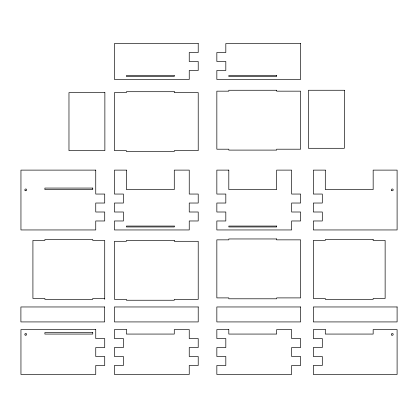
<?xml version="1.0" encoding="UTF-8"?>
<svg xmlns="http://www.w3.org/2000/svg" width="418" height="418" viewBox="0 0 418 418"><rect width="100%" height="100%" fill="white"/><g stroke="black" fill="none" stroke-linecap="round" stroke-linejoin="round"><path stroke-width="0.63" d="M104.719 298.468L92.754 298.468L92.754 299.361L44.883 299.361L44.883 298.468L32.917 298.468L32.917 240.423L44.883 240.423L44.883 239.524L92.754 239.524L92.754 240.423L104.719 240.423L104.719 299.361M198.216 43.54L114.443 43.54L114.443 79.446L189.239 79.446L189.239 70.47L198.216 70.47L198.216 61.493L189.239 61.493L189.239 52.516L198.216 52.516L198.216 43.54M300.615 43.54L225.819 43.54L225.819 52.516L216.843 52.516L216.843 61.493L225.819 61.493L225.819 70.47L216.843 70.47L216.843 79.446L300.615 79.446L300.615 43.54M174.28 75.553L126.414 75.553L126.414 76.452L174.28 76.452L174.28 75.553M276.679 75.553L228.808 75.553L228.808 76.452L276.679 76.452L276.679 75.553M276.679 90.262L228.808 90.262L228.808 91.161L216.843 91.161L216.843 149.2L228.808 149.2L228.808 150.099L276.679 150.099L276.679 149.2L300.615 149.2L300.615 91.161L276.679 91.161L276.679 90.262M344.348 90.262L308.447 90.262L308.447 148.301L344.348 148.301L344.348 90.262M174.28 91.704L126.414 91.704L126.414 92.603L114.443 92.603L114.443 150.642L126.414 150.642L126.414 151.541L174.28 151.541L174.28 150.642L198.216 150.642L198.216 92.603L174.28 92.603L174.28 91.704M104.871 92.603L68.97 92.603L68.97 150.642L104.871 150.642L104.871 92.603M95.748 170.116L20.952 170.116L20.952 229.952L95.748 229.952L95.748 220.976L104.719 220.976L104.719 212.004L95.748 212.004L95.748 203.028L104.719 203.028L104.719 194.051L95.748 194.051L95.748 170.116M126.414 170.116L114.443 170.116L114.443 194.051L123.42 194.051L123.42 203.028L114.443 203.028L114.443 212.004L123.42 212.004L123.42 220.976L114.443 220.976L114.443 229.952L189.239 229.952L189.239 220.976L198.216 220.976L198.216 212.004L189.239 212.004L189.239 203.028L198.216 203.028L198.216 194.051L189.239 194.051L189.239 170.116L174.28 170.116L174.28 189.563L126.414 189.563L126.414 170.116M228.808 170.116L216.843 170.116L216.843 194.051L225.819 194.051L225.819 203.028L216.843 203.028L216.843 212.004L225.819 212.004L225.819 220.976L216.843 220.976L216.843 229.952L291.639 229.952L291.639 220.976L300.615 220.976L300.615 212.004L291.639 212.004L291.639 203.028L300.615 203.028L300.615 194.051L291.639 194.051L291.639 170.116L276.679 170.116L276.679 189.563L228.808 189.563L228.808 170.116M325.298 170.116L313.328 170.116L313.328 194.051L322.304 194.051L322.304 203.028L313.328 203.028L313.328 212.004L322.304 212.004L322.304 220.976L313.328 220.976L313.328 229.952L397.1 229.952L397.1 170.116L373.164 170.116L373.164 189.563L325.298 189.563L325.298 170.116M92.754 188.069L44.883 188.069L44.883 189.563L92.754 189.563L92.754 188.069M174.28 226.065L126.414 226.065L126.414 226.964L174.28 226.964L174.28 226.065M276.679 226.065L228.808 226.065L228.808 226.964L276.679 226.964L276.679 226.065M276.679 238.96L228.808 238.96L228.808 239.854L216.843 239.854L216.843 297.898L228.808 297.898L228.808 298.797L276.679 298.797L276.679 297.898L300.615 297.898L300.615 239.854L276.679 239.854L276.679 238.96M373.164 239.524L325.298 239.524L325.298 240.423L313.328 240.423L313.328 298.468L325.298 298.468L325.298 299.361L373.164 299.361L373.164 298.468L385.135 298.468L385.135 240.423L373.164 240.423L373.164 239.524M174.28 240.402L126.414 240.402L126.414 241.301L114.443 241.301L114.443 299.34L126.414 299.34L126.414 300.239L174.28 300.239L174.28 299.34L198.216 299.34L198.216 241.301L174.28 241.301L174.28 240.402M104.672 306.964L20.9 306.964L20.9 321.923L104.672 321.923L104.672 306.964M198.216 306.964L114.443 306.964L114.443 321.923L198.216 321.923L198.216 306.964M300.615 306.964L216.843 306.964L216.843 321.923L300.615 321.923L300.615 306.964M397.1 306.964L313.328 306.964L313.328 321.923L397.1 321.923L397.1 306.964M95.748 329.583L20.952 329.583L20.952 374.46L95.748 374.46L95.748 365.484L104.719 365.484L104.719 356.507L95.748 356.507L95.748 347.53L104.719 347.53L104.719 338.554L95.748 338.554L95.748 329.583M126.414 329.583L114.443 329.583L114.443 338.554L123.42 338.554L123.42 347.53L114.443 347.53L114.443 356.507L123.42 356.507L123.42 365.484L114.443 365.484L114.443 374.46L189.239 374.46L189.239 365.484L198.216 365.484L198.216 356.507L189.239 356.507L189.239 347.53L198.216 347.53L198.216 338.554L189.239 338.554L189.239 329.583L174.28 329.583L174.28 334.066L126.414 334.066L126.414 329.583M228.808 329.583L216.843 329.583L216.843 338.554L225.819 338.554L225.819 347.53L216.843 347.53L216.843 356.507L225.819 356.507L225.819 365.484L216.843 365.484L216.843 374.46L291.639 374.46L291.639 365.484L300.615 365.484L300.615 356.507L291.639 356.507L291.639 347.53L300.615 347.53L300.615 338.554L291.639 338.554L291.639 329.583L276.679 329.583L276.679 334.066L228.808 334.066L228.808 329.583M325.298 329.583L313.328 329.583L313.328 338.554L322.304 338.554L322.304 347.53L313.328 347.53L313.328 356.507L322.304 356.507L322.304 365.484L313.328 365.484L313.328 374.46L397.1 374.46L397.1 329.583L373.164 329.583L373.164 334.066L325.298 334.066L325.298 329.583M92.754 332.571L44.883 332.571L44.883 334.066L92.754 334.066L92.754 332.571M25.08 334.98A0.899 0.899 0 0 0 26.595 334.63A0.899 0.899 0 0 0 25.535 333.491A0.899 0.899 0 0 0 25.08 334.98M391.865 335.147A0.899 0.899 0 0 0 393.213 334.369A0.899 0.899 0 0 0 391.865 333.59A0.899 0.899 0 0 0 391.865 335.147M25.08 190.472A0.899 0.899 0 0 0 26.595 190.127A0.899 0.899 0 0 0 25.535 188.988A0.899 0.899 0 0 0 25.08 190.472M391.535 190.31A0.899 0.899 0 0 0 393.092 190.31A0.899 0.899 0 0 0 392.314 188.967A0.899 0.899 0 0 0 391.535 190.31"/></g></svg>
